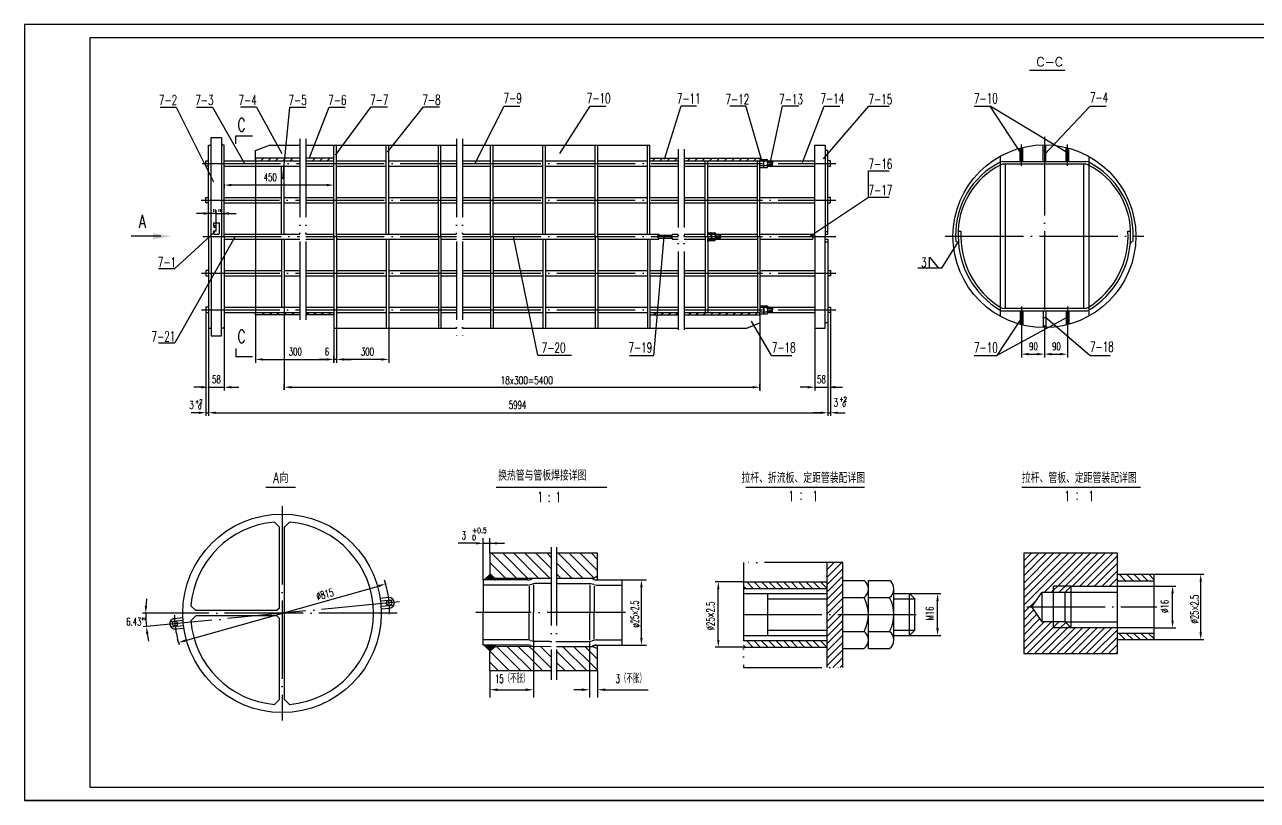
# Model space of a CAD drawing. Extents: x -187 to 2440, y 126 to 1474.
# Drawn here: x 662.4 to 1134.3, y 1168.3 to 1465.3 of the extents above; entities that cross this region are included whole.
import ezdxf
from ezdxf.enums import TextEntityAlignment as Align

# ---------------------------------------------------------------- set-up
doc = ezdxf.new("R2010")
doc.units = 0
doc.header["$MEASUREMENT"] = 0
doc.linetypes.add('DASHDOT-M', pattern=[36, 30, -3, 0, -3])
doc.linetypes.add('DIVIDE-M', pattern=[39, 30, -3, 0, -3, 0, -3])
doc.layers.get('0').update_dxf_attribs({"linetype": 'CONTINUOUS'})
for name, color, linetype in [('CDR_DWG1', 4, 'CONTINUOUS'), ('CDR_DWG2', 2, 'CONTINUOUS'), ('CDR_DWG3', 1, 'DASHDOT-M'), ('CDR_DWG4', 3, 'DIVIDE-M')]:
    doc.layers.add(name, color=color, linetype=linetype)
doc.styles.add('HZ', font='ROMANS', dxfattribs={"width": 0.7, "bigfont": 'HZ'})

msp = doc.modelspace()

# ---------------------------------------------------------------- linework, layer by layer
for p, q in [((1503.4, 1465.28), (662.4, 1465.28)), ((662.4, 1465.28), (662.4, 1168.28)), ((714.22, 1433.69), (720.34, 1433.69)), ((720.34, 1433.69), (734.63, 1405.14)), ((728.16, 1433.69), (734.28, 1433.69)), ((734.28, 1433.69), (746.6, 1412.13)), ((751.19, 1433.69), (745.08, 1433.69)), ((751.19, 1433.69), (760.88, 1415.89)), ((761.23, 1406.21), (763.85, 1433.69)), ((763.85, 1433.69), (769.98, 1433.69)), ((771.33, 1414.06), (779.03, 1433.69)), ((779.03, 1433.69), (785.15, 1433.69)), ((781.34, 1415.28), (795.07, 1433.76)), ((795.07, 1433.76), (801.24, 1433.76)), ((801.28, 1416.43), (815.04, 1433.76)), ((815.04, 1433.76), (821.22, 1433.76)), ((834.81, 1412.19), (846, 1434.1)), ((846, 1434.1), (851.97, 1434.1)), ((867.29, 1415.91), (878.91, 1434.1)), ((878.91, 1434.1), (884.88, 1434.1)), ((907.32, 1413.75), (913.66, 1434.21)), ((913.66, 1434.21), (919.59, 1434.21)), ((932.32, 1434.23), (938.44, 1434.23)), ((944.46, 1413.61), (938.44, 1434.23)), ((947.8, 1412.16), (952.57, 1434.23)), ((952.57, 1434.23), (958.71, 1434.23)), ((960.18, 1412.54), (968.51, 1434.05)), ((985.39, 1434.03), (968.09, 1413.87)), ((968.48, 1434.05), (974.48, 1434.05)), ((985.39, 1434.03), (993.34, 1434.03)), ((1025.9, 1434.03), (1032, 1434.03)), ((1044.1, 1415.52), (1032, 1434.03)), ((1061.63, 1416.17), (1032, 1434.03)), ((1052.78, 1415.52), (1070.29, 1434.03)), ((1070.29, 1434.03), (1076.39, 1434.03)), ((752.8, 1413.12), (753.8, 1414.12)), ((755.63, 1413.12), (756.63, 1414.12)), ((758.46, 1413.12), (759.46, 1414.12)), ((761.29, 1413.12), (762.29, 1414.12)), ((764.12, 1413.12), (765.12, 1414.12)), ((772.6, 1413.12), (773.6, 1414.12)), ((775.43, 1413.12), (776.43, 1414.12)), ((778.26, 1413.12), (779.26, 1414.12)), ((902.71, 1413.12), (903.71, 1414.12)), ((905.54, 1413.12), (906.54, 1414.12)), ((908.37, 1413.12), (909.37, 1414.12)), ((911.2, 1413.12), (912.2, 1414.12)), ((916.14, 1413.12), (917.14, 1414.12)), ((918.97, 1413.12), (919.97, 1414.12)), ((921.8, 1413.12), (922.8, 1414.12)), ((924.62, 1413.12), (925.62, 1414.12)), ((927.45, 1413.12), (928.45, 1414.12)), ((930.28, 1413.12), (931.28, 1414.12)), ((933.11, 1413.12), (934.11, 1414.12)), ((935.94, 1413.12), (936.94, 1414.12)), ((938.77, 1413.12), (939.77, 1414.12)), ((941.59, 1413.12), (942.59, 1414.12)), ((985.43, 1409.27), (993.34, 1409.27)), ((985.43, 1399.22), (985.43, 1409.27)), ((738.77, 1404.38), (738.77, 1402.6)), ((777.97, 1403.85), (741.57, 1403.85)), ((962.83, 1384.16), (985.43, 1399.22)), ((985.43, 1399.22), (993.38, 1399.22)), ((735.77, 1392.98), (728.17, 1392.98)), ((732.97, 1392.98), (730.17, 1392.98)), ((735.77, 1388.28), (735.77, 1394.23)), ((735.77, 1392.98), (743.37, 1392.98)), ((737.77, 1393.31), (737.77, 1391.73)), ((738.57, 1392.98), (741.37, 1392.98)), ((719.88, 1371.89), (735.15, 1385.89)), ((743.04, 1384.12), (719.88, 1343.44)), ((858.9, 1338.74), (849.52, 1384.21)), ((903.28, 1338.6), (907.17, 1384.21)), ((905.24, 1385.12), (904.56, 1384.12)), ((904.56, 1384.12), (905.14, 1383.12)), ((910.45, 1385.12), (909.77, 1384.12)), ((909.77, 1384.12), (910.35, 1383.12)), ((1019.5, 1381.86), (1013.32, 1371.98)), ((1008.74, 1371.98), (1008.74, 1376.19)), ((1008.74, 1376.19), (1012.25, 1371.98)), ((713.63, 1371.89), (719.88, 1371.89)), ((1013.32, 1371.98), (1004.31, 1371.98)), ((731.77, 1355.12), (731.77, 1315.44)), ((753.2, 1354.12), (754.2, 1355.12)), ((756.03, 1354.12), (757.03, 1355.12)), ((758.86, 1354.12), (759.86, 1355.12)), ((761.69, 1354.12), (762.69, 1355.12)), ((761.77, 1357.12), (761.77, 1325.47)), ((764.51, 1354.12), (765.51, 1355.12)), ((770.17, 1354.12), (771.17, 1355.12)), ((773, 1354.12), (774, 1355.12)), ((775.83, 1354.12), (776.83, 1355.12)), ((778.66, 1354.12), (779.66, 1355.12)), ((903.11, 1354.12), (904.11, 1355.12)), ((905.94, 1354.12), (906.94, 1355.12)), ((908.76, 1354.12), (909.76, 1355.12)), ((911.59, 1354.12), (912.59, 1355.12)), ((916.54, 1354.12), (917.54, 1355.12)), ((919.36, 1354.12), (920.36, 1355.12)), ((922.19, 1354.12), (923.19, 1355.12)), ((925.02, 1354.12), (926.02, 1355.12)), ((927.85, 1354.12), (928.85, 1355.12)), ((930.68, 1354.12), (931.68, 1355.12)), ((933.51, 1354.12), (934.51, 1355.12)), ((936.33, 1354.12), (937.33, 1355.12)), ((939.16, 1354.12), (940.16, 1355.12)), ((941.99, 1354.12), (942.99, 1355.12)), ((970.88, 1357.12), (970.88, 1315.44)), ((750.77, 1354.12), (750.77, 1335.85)), ((948.3, 1338.6), (940.6, 1351.72)), ((943.88, 1351.06), (943.88, 1325.05)), ((969.88, 1351.12), (969.88, 1315.44)), ((1061.61, 1353.25), (1034.58, 1338.6)), ((1043.87, 1352.76), (1034.58, 1338.6)), ((1053.07, 1353.42), (1070.29, 1338.6)), ((732.77, 1349.12), (732.77, 1315.44)), ((738.77, 1349.12), (738.77, 1325.21)), ((780.77, 1349.12), (780.77, 1335.85)), ((781.77, 1349.12), (781.77, 1335.85)), ((801.77, 1349.12), (801.77, 1335.85)), ((964.88, 1349.12), (964.88, 1325.21)), ((1043.97, 1349.18), (1043.97, 1337.87)), ((1052.77, 1346.27), (1052.77, 1337.87)), ((1061.56, 1349.18), (1061.56, 1337.87)), ((713.63, 1343.44), (719.88, 1343.44)), ((753.57, 1337.1), (777.97, 1337.1)), ((777.97, 1337.1), (775.17, 1337.1)), ((780.77, 1335.85), (780.77, 1338.35)), ((781.77, 1337.1), (780.77, 1337.1)), ((781.77, 1337.1), (780.77, 1337.1)), ((798.97, 1337.1), (784.57, 1337.1)), ((784.57, 1337.1), (787.37, 1337.1)), ((858.9, 1338.74), (871.74, 1338.74)), ((893.96, 1338.6), (903.28, 1338.6)), ((948.3, 1338.6), (956.13, 1338.6)), ((969.88, 1337.84), (969.88, 1325.21)), ((1025.9, 1338.6), (1034.58, 1338.6)), ((1046.77, 1339.12), (1049.97, 1339.12)), ((1055.57, 1339.12), (1058.76, 1339.12)), ((1070.29, 1338.6), (1077.94, 1338.6)), ((729.97, 1326.46), (727.17, 1326.46)), ((732.77, 1329.02), (732.77, 1325.21)), ((732.77, 1326.46), (738.77, 1326.46)), ((741.57, 1326.46), (744.37, 1326.46)), ((761.77, 1325.47), (761.77, 1327.71)), ((764.57, 1326.46), (941.08, 1326.46)), ((943.88, 1325.47), (943.88, 1327.71)), ((962.08, 1326.46), (959.28, 1326.46)), ((964.88, 1326.46), (969.88, 1326.46)), ((972.68, 1326.46), (975.48, 1326.46)), ((728.97, 1316.69), (726.17, 1316.69)), ((731.77, 1316.69), (732.77, 1316.69)), ((735.57, 1316.69), (967.08, 1316.69)), ((735.57, 1316.69), (738.37, 1316.69)), ((967.08, 1316.69), (964.28, 1316.69)), ((969.88, 1316.69), (970.88, 1316.69)), ((969.88, 1316.69), (970.88, 1316.69)), ((973.68, 1316.69), (976.48, 1316.69)), ((835.17, 1266.7), (828.33, 1266.7)), ((837.97, 1252.69), (837.97, 1268.7)), ((837.97, 1266.7), (846.07, 1266.7)), ((840.47, 1262.88), (840.47, 1268.7)), ((840.67, 1262.88), (840.47, 1262.68)), ((850.8, 1253.26), (841.17, 1262.88)), ((855.04, 1253.26), (845.42, 1262.88)), ((859.28, 1253.26), (849.66, 1262.88)), ((863.52, 1253.26), (853.9, 1262.88)), ((863.99, 1257.03), (858.14, 1262.88)), ((863.99, 1261.28), (862.39, 1262.88)), ((876.25, 1253.26), (866.63, 1262.88)), ((880.38, 1253.37), (870.87, 1262.88)), ((881.73, 1256.26), (875.11, 1262.88)), ((881.73, 1260.5), (879.36, 1262.88)), ((1044.86, 1257.13), (1050.61, 1262.88)), ((1044.86, 1259.96), (1047.79, 1262.88)), ((1044.86, 1242.99), (1064.76, 1262.88)), ((1044.86, 1245.82), (1061.93, 1262.88)), ((1044.86, 1248.64), (1059.1, 1262.88)), ((1044.86, 1254.3), (1053.44, 1262.88)), ((1044.86, 1251.47), (1056.27, 1262.88)), ((1052.74, 1248.04), (1067.58, 1262.88)), ((1057.86, 1250.32), (1070.41, 1262.88)), ((1060.69, 1250.32), (1073.24, 1262.88)), ((1063.51, 1250.32), (1076.07, 1262.88)), ((1066.34, 1250.32), (1078.9, 1262.88)), ((1069.17, 1250.32), (1080.73, 1261.88)), ((846.55, 1253.26), (840.47, 1259.34)), ((872.01, 1253.26), (865.99, 1259.28)), ((969.62, 1256.62), (972.33, 1259.33)), ((969.62, 1253.79), (975.16, 1259.33)), ((969.62, 1250.96), (975.62, 1256.96)), ((1072, 1250.32), (1080.73, 1259.05)), ((1074.83, 1250.32), (1080.73, 1256.22)), ((800.57, 1251.11), (800.23, 1252.32)), ((838.27, 1252.69), (840.48, 1254.8)), ((838.36, 1252.69), (838.32, 1252.73)), ((838.78, 1252.69), (838.53, 1252.94)), ((838.62, 1252.69), (840.62, 1254.69)), ((839.21, 1252.69), (838.75, 1253.15)), ((839.63, 1252.69), (838.97, 1253.35)), ((839.04, 1252.69), (840.86, 1254.51)), ((840.06, 1252.69), (839.18, 1253.56)), ((840.48, 1252.69), (839.4, 1253.77)), ((839.47, 1252.69), (841.1, 1254.32)), ((840.9, 1252.69), (839.62, 1253.98)), ((841.33, 1252.69), (839.83, 1254.18)), ((839.89, 1252.69), (841.34, 1254.14)), ((841.75, 1252.69), (840.05, 1254.39)), ((842.18, 1252.69), (840.27, 1254.6)), ((840.32, 1252.69), (841.58, 1253.95)), ((841.73, 1253.84), (840.47, 1255.1)), ((840.48, 1254.8), (842.48, 1253.25)), ((842.47, 1252.82), (840.5, 1254.79)), ((840.74, 1252.69), (841.82, 1253.77)), ((841.17, 1252.69), (842.06, 1253.58)), ((841.59, 1252.69), (842.3, 1253.4)), ((842.01, 1252.69), (842.47, 1253.14)), ((842.47, 1253.25), (842.39, 1253.33)), ((842.44, 1252.69), (842.47, 1252.72)), ((842.47, 1253.26), (842.47, 1252.69)), ((863.61, 1251.26), (863.99, 1251.26)), ((867.77, 1253.26), (865.99, 1255.03)), ((890.94, 1252.69), (900.5, 1252.69)), ((937.62, 1251.93), (926.68, 1251.93)), ((941.31, 1249.43), (938.81, 1251.93)), ((944.14, 1249.43), (941.64, 1251.93)), ((946.97, 1249.43), (944.47, 1251.93)), ((949.8, 1249.43), (947.3, 1251.93)), ((952.62, 1249.43), (950.12, 1251.93)), ((955.45, 1249.43), (952.95, 1251.93)), ((958.28, 1249.43), (955.78, 1251.93)), ((961.11, 1249.43), (958.61, 1251.93)), ((963.94, 1249.43), (961.44, 1251.93)), ((966.77, 1249.43), (964.27, 1251.93)), ((969.59, 1249.43), (967.09, 1251.93)), ((969.62, 1248.14), (975.62, 1254.14)), ((969.62, 1245.31), (975.62, 1251.31)), ((1077.66, 1250.32), (1080.73, 1253.39)), ((1080.48, 1250.32), (1080.73, 1250.56)), ((1081.04, 1252.32), (1080.73, 1252.64)), ((1083.87, 1252.32), (1081.37, 1254.82)), ((1086.7, 1252.32), (1084.2, 1254.82)), ((1089.53, 1252.32), (1087.03, 1254.82)), ((1092.35, 1252.32), (1089.85, 1254.82)), ((1094.82, 1252.69), (1092.68, 1254.82)), ((1094.82, 1229.82), (1094.82, 1254.82)), ((1094.82, 1254.82), (1113.85, 1254.82)), ((1112.6, 1232.62), (1112.6, 1252.02)), ((723.97, 1229.47), (797.87, 1250.35)), ((898.5, 1230.49), (898.5, 1249.89)), ((927.93, 1229.73), (927.93, 1249.13)), ((938.48, 1249.43), (937.62, 1250.3)), ((969.62, 1242.48), (975.62, 1248.48)), ((1001.12, 1247.43), (1013.11, 1247.43)), ((1055.57, 1248.04), (1056.26, 1248.73)), ((1056.26, 1248.73), (1057.86, 1250.32)), ((1058.4, 1248.04), (1060.69, 1250.32)), ((1094.82, 1250.32), (1103.08, 1250.32)), ((1101.83, 1237.12), (1101.83, 1247.52)), ((969.62, 1239.65), (975.62, 1245.65)), ((972.23, 1239.43), (975.62, 1242.82)), ((1011.86, 1234.23), (1011.86, 1244.63)), ((1044.86, 1240.16), (1050.06, 1245.35)), ((1044.86, 1237.33), (1048.74, 1241.2)), ((719.92, 1239.91), (707.5, 1239.91)), ((969.62, 1236.82), (972.23, 1239.43)), ((969.62, 1233.99), (975.06, 1239.43)), ((969.62, 1231.17), (975.62, 1237.17)), ((975.06, 1239.43), (975.62, 1239.99)), ((1044.86, 1234.5), (1049.89, 1239.53)), ((1044.86, 1231.67), (1051.05, 1237.86)), ((1044.86, 1228.84), (1052.63, 1236.61)), ((1044.86, 1226.02), (1055.46, 1236.61)), ((1056.26, 1234.58), (1058.28, 1236.61)), ((1058.83, 1234.32), (1060.92, 1236.42)), ((716.94, 1235.59), (707.76, 1234.69)), ((969.62, 1228.34), (975.62, 1234.34)), ((1046.15, 1224.48), (1056.26, 1234.58)), ((1048.98, 1224.48), (1058.83, 1234.32)), ((1051.81, 1224.48), (1061.66, 1234.32)), ((1054.64, 1224.48), (1064.48, 1234.32)), ((1057.47, 1224.48), (1067.31, 1234.32)), ((1060.3, 1224.48), (1070.14, 1234.32)), ((1061.66, 1234.32), (1062.33, 1235)), ((1063.13, 1224.48), (1072.97, 1234.32)), ((1065.95, 1224.48), (1075.8, 1234.32)), ((1068.78, 1224.48), (1078.63, 1234.32)), ((1071.61, 1224.48), (1080.73, 1233.59)), ((1083.74, 1229.82), (1081.24, 1232.32)), ((1086.57, 1229.82), (1084.07, 1232.32)), ((1089.4, 1229.82), (1086.9, 1232.32)), ((1092.23, 1229.82), (1089.73, 1232.32)), ((1094.82, 1230.06), (1092.55, 1232.32)), ((1094.82, 1234.32), (1103.08, 1234.32)), ((721.27, 1228.7), (720.93, 1229.91)), ((838.27, 1227.69), (840.48, 1225.58)), ((838.36, 1227.69), (838.32, 1227.65)), ((838.78, 1227.69), (838.53, 1227.44)), ((838.62, 1227.69), (840.63, 1225.69)), ((839.21, 1227.69), (838.75, 1227.23)), ((839.63, 1227.69), (838.97, 1227.03)), ((839.04, 1227.69), (840.86, 1225.87)), ((840.06, 1227.69), (839.18, 1226.82)), ((840.48, 1227.69), (839.4, 1226.61)), ((839.47, 1227.69), (841.1, 1226.06)), ((840.9, 1227.69), (839.62, 1226.41)), ((841.33, 1227.69), (839.84, 1226.2)), ((839.89, 1227.69), (841.34, 1226.24)), ((841.75, 1227.69), (840.05, 1225.99)), ((842.18, 1227.69), (840.27, 1225.78)), ((840.32, 1227.69), (841.58, 1226.43)), ((840.48, 1225.58), (842.48, 1227.13)), ((842.47, 1227.56), (840.5, 1225.59)), ((840.74, 1227.69), (841.82, 1226.61)), ((841.17, 1227.69), (842.06, 1226.8)), ((841.59, 1227.69), (842.3, 1226.98)), ((842.01, 1227.69), (842.47, 1227.24)), ((842.47, 1227.14), (842.39, 1227.06)), ((842.44, 1227.69), (842.47, 1227.66)), ((842.47, 1227.13), (842.47, 1227.69)), ((852.3, 1217.81), (842.99, 1227.13)), ((856.54, 1217.81), (847.23, 1227.12)), ((857.19, 1221.4), (851.47, 1227.12)), ((857.19, 1229.59), (857.19, 1207.63)), ((863.99, 1223.09), (859.96, 1227.12)), ((863.61, 1229.12), (863.99, 1229.12)), ((863.99, 1227.12), (863.95, 1227.12)), ((877.76, 1217.81), (868.45, 1227.12)), ((878.67, 1221.14), (872.69, 1227.12)), ((878.67, 1225.39), (876.93, 1227.12)), ((878.67, 1229.12), (878.67, 1207.63)), ((890.94, 1227.69), (900.5, 1227.69)), ((937.62, 1226.93), (926.68, 1226.93)), ((938.35, 1226.93), (937.62, 1227.67)), ((941.18, 1226.93), (938.68, 1229.43)), ((944.01, 1226.93), (941.51, 1229.43)), ((946.84, 1226.93), (944.34, 1229.43)), ((949.67, 1226.93), (947.17, 1229.43)), ((952.5, 1226.93), (950, 1229.43)), ((955.32, 1226.93), (952.83, 1229.43)), ((958.15, 1226.93), (955.65, 1229.43)), ((960.98, 1226.93), (958.48, 1229.43)), ((963.81, 1226.93), (961.31, 1229.43)), ((966.64, 1226.93), (964.14, 1229.43)), ((969.47, 1226.93), (966.97, 1229.43)), ((969.62, 1225.51), (975.62, 1231.51)), ((969.62, 1222.68), (975.62, 1228.68)), ((1001.12, 1231.43), (1013.11, 1231.43)), ((1074.44, 1224.48), (1080.73, 1230.77)), ((1077.27, 1224.48), (1080.73, 1227.94)), ((1080.91, 1229.82), (1080.73, 1230.01)), ((1094.82, 1229.82), (1113.85, 1229.82)), ((848.06, 1217.81), (840.47, 1225.4)), ((863.99, 1218.85), (857.19, 1225.65)), ((873.51, 1217.81), (865.99, 1225.34)), ((881.73, 1222.32), (878.67, 1225.39)), ((969.62, 1219.85), (975.62, 1225.85)), ((971.74, 1219.15), (975.62, 1223.02)), ((1080.1, 1224.48), (1080.73, 1225.11)), ((843.82, 1217.81), (840.47, 1221.16)), ((840.47, 1217.81), (840.47, 1207.63)), ((860.79, 1217.81), (857.19, 1221.4)), ((869.27, 1217.81), (865.99, 1221.09)), ((881.73, 1218.08), (878.67, 1221.14)), ((881.73, 1217.87), (881.67, 1217.81)), ((881.67, 1217.81), (881.67, 1207.63)), ((974.57, 1219.15), (975.62, 1220.19)), ((843.47, 1210.63), (854.19, 1210.63)), ((875.67, 1210.63), (872.67, 1210.63)), ((884.67, 1210.63), (901.05, 1210.63)), ((1503.4, 1168.28), (662.4, 1168.28)), ((662.4, 1168.28), (1503.4, 1168.28)), ((662.4, 1168.28), (1503.4, 1168.28))]:
    msp.add_line(p, q)
for centre, radius, start, end in [((735.77, 1392.98), 0.175, 0, 180), ((735.77, 1392.98), 0.175, 180, 0), ((760.88, 1239.91), 52.13, 173.8442, 176.9221), ((760.88, 1239.91), 52.13, 180, 185.6057), ((760.88, 1239.91), 52.13, 188.6836, 191.7615)]:
    msp.add_arc(centre, radius, start, end)
for points in [[(741.57, 1404.31), (741.57, 1403.38), (738.77, 1403.85)], [(777.97, 1404.31), (777.97, 1403.38), (780.77, 1403.85)], [(730.97, 1393.45), (730.97, 1392.51), (733.77, 1392.98)], [(740.57, 1393.45), (740.57, 1392.51), (737.77, 1392.98)], [(1019.79, 1382.27), (1019.86, 1381.27), (1018.78, 1382.27)], [(1085.75, 1382.27), (1085.67, 1381.27), (1086.75, 1382.27)], [(753.57, 1337.57), (753.57, 1336.63), (750.77, 1337.1)], [(777.97, 1337.57), (777.97, 1336.63), (780.77, 1337.1)], [(777.97, 1337.57), (777.97, 1336.63), (780.77, 1337.1)], [(784.57, 1337.57), (784.57, 1336.63), (781.77, 1337.1)], [(784.57, 1337.57), (784.57, 1336.63), (781.77, 1337.1)], [(798.97, 1337.57), (798.97, 1336.63), (801.77, 1337.1)], [(1046.77, 1339.59), (1046.77, 1338.65), (1043.97, 1339.12)], [(1049.97, 1339.59), (1049.97, 1338.65), (1052.77, 1339.12)], [(1055.57, 1339.59), (1055.57, 1338.65), (1052.77, 1339.12)], [(1058.76, 1339.59), (1058.76, 1338.65), (1061.56, 1339.12)], [(729.97, 1326.93), (729.97, 1325.99), (732.77, 1326.46)], [(741.57, 1326.93), (741.57, 1325.99), (738.77, 1326.46)], [(764.57, 1326.93), (764.57, 1325.99), (761.77, 1326.46)], [(941.08, 1326.93), (941.08, 1325.99), (943.88, 1326.46)], [(962.08, 1326.93), (962.08, 1325.99), (964.88, 1326.46)], [(972.68, 1326.93), (972.68, 1325.99), (969.88, 1326.46)], [(728.97, 1317.16), (728.97, 1316.22), (731.77, 1316.69)], [(735.57, 1317.16), (735.57, 1316.22), (732.77, 1316.69)], [(735.57, 1317.16), (735.57, 1316.22), (732.77, 1316.69)], [(967.08, 1317.16), (967.08, 1316.22), (969.88, 1316.69)], [(967.08, 1317.16), (967.08, 1316.22), (969.88, 1316.69)], [(973.68, 1317.16), (973.68, 1316.22), (970.88, 1316.69)], [(835.17, 1267.16), (835.17, 1266.23), (837.97, 1266.7)], [(843.27, 1267.16), (843.27, 1266.23), (840.47, 1266.7)], [(797.74, 1250.8), (798, 1249.9), (800.57, 1251.11)], [(898.03, 1249.89), (898.97, 1249.89), (898.5, 1252.69)], [(927.46, 1249.13), (928.39, 1249.13), (927.93, 1251.93)], [(1112.13, 1252.02), (1113.07, 1252.02), (1112.6, 1254.82)], [(1011.39, 1244.63), (1012.33, 1244.63), (1011.86, 1247.43)], [(1101.36, 1247.52), (1102.3, 1247.52), (1101.83, 1250.32)], [(709.3, 1242.69), (708.36, 1242.72), (708.75, 1239.91)], [(1101.36, 1237.12), (1102.3, 1237.12), (1101.83, 1234.32)], [(708.89, 1231.98), (709.82, 1232.1), (709, 1234.82)], [(1011.39, 1234.23), (1012.33, 1234.23), (1011.86, 1231.43)], [(1112.13, 1232.62), (1113.07, 1232.62), (1112.6, 1229.82)], [(723.84, 1229.91), (724.09, 1229.02), (721.27, 1228.7)], [(898.03, 1230.49), (898.97, 1230.49), (898.5, 1227.69)], [(927.46, 1229.73), (928.39, 1229.73), (927.93, 1226.93)], [(843.47, 1211.13), (843.47, 1210.13), (840.47, 1210.63)], [(854.19, 1211.13), (854.19, 1210.13), (857.19, 1210.63)], [(875.67, 1211.13), (875.67, 1210.13), (878.67, 1210.63)], [(884.67, 1211.13), (884.67, 1210.13), (881.67, 1210.63)]]:
    msp.add_solid(points)
at = {"layer": 'CDR_DWG1'}
for p, q in [((1498.4, 1460.28), (687.4, 1460.28)), ((687.4, 1460.28), (687.4, 1173.28)), ((733.77, 1384.12), (733.77, 1422.12)), ((733.77, 1422.12), (737.77, 1422.12)), ((737.77, 1422.12), (737.77, 1384.12)), ((732.77, 1384.12), (732.77, 1419.12)), ((732.77, 1419.12), (733.77, 1419.12)), ((738.77, 1419.12), (737.77, 1419.12)), ((738.77, 1384.12), (738.77, 1419.12)), ((750.77, 1417.06), (755.77, 1419.06)), ((750.77, 1413.12), (750.77, 1417.06)), ((755.87, 1419.12), (767.79, 1419.12)), ((770.06, 1419.12), (827.77, 1419.12)), ((780.77, 1384.12), (780.77, 1419.12)), ((781.77, 1384.12), (781.77, 1419.12)), ((800.77, 1385.12), (800.77, 1419.12)), ((801.77, 1385.12), (801.77, 1419.12)), ((820.77, 1384.12), (820.77, 1419.12)), ((821.77, 1384.12), (821.77, 1419.12)), ((830.04, 1419.12), (901.77, 1419.12)), ((840.77, 1384.12), (840.77, 1419.12)), ((841.77, 1384.12), (841.77, 1419.12)), ((860.77, 1385.12), (860.77, 1419.12)), ((861.77, 1385.12), (861.77, 1419.12)), ((880.77, 1384.12), (880.77, 1419.12)), ((881.77, 1384.12), (881.77, 1419.12)), ((900.77, 1385.12), (900.77, 1419.12)), ((901.77, 1385.12), (901.77, 1419.12)), ((964.88, 1384.12), (964.88, 1419.12)), ((964.88, 1419.12), (968.88, 1419.12)), ((968.88, 1419.12), (968.88, 1384.12)), ((969.88, 1417.12), (968.88, 1417.12)), ((969.88, 1385.12), (969.88, 1417.12)), ((1043.47, 1412.89), (1043.47, 1418.01)), ((1044.47, 1412.89), (1044.47, 1418.27)), ((1052.27, 1412.89), (1052.27, 1419.27)), ((1052.27, 1417.06), (1053.27, 1417.06)), ((1053.27, 1412.89), (1053.27, 1419.27)), ((1061.06, 1412.89), (1061.06, 1418.27)), ((1062.06, 1412.89), (1062.06, 1418.01)), ((731.77, 1413.12), (732.77, 1413.12)), ((731.77, 1411.12), (731.77, 1413.12)), ((732.77, 1411.12), (731.77, 1411.12)), ((738.77, 1413.12), (750.77, 1413.12)), ((738.77, 1411.12), (761.77, 1411.12)), ((767.79, 1414.12), (750.77, 1414.12)), ((750.77, 1414.12), (750.77, 1413.12)), ((750.77, 1413.12), (750.77, 1355.12)), ((750.77, 1413.12), (767.79, 1413.12)), ((760.77, 1385.12), (760.77, 1411.12)), ((761.77, 1411.12), (767.79, 1411.12)), ((761.77, 1385.12), (761.77, 1411.12)), ((780.77, 1414.12), (770.06, 1414.12)), ((770.06, 1413.12), (780.77, 1413.12)), ((770.12, 1411.12), (780.77, 1411.12)), ((781.77, 1413.12), (800.77, 1413.12)), ((781.77, 1411.12), (800.77, 1411.12)), ((801.77, 1413.12), (820.77, 1413.12)), ((801.77, 1411.12), (820.77, 1411.12)), ((821.77, 1413.12), (827.77, 1413.12)), ((821.77, 1411.12), (827.77, 1411.12)), ((830.04, 1413.12), (840.77, 1413.12)), ((830.04, 1411.12), (840.77, 1411.12)), ((841.77, 1413.12), (860.77, 1413.12)), ((841.77, 1411.12), (860.77, 1411.12)), ((861.77, 1413.12), (880.77, 1413.12)), ((861.77, 1411.12), (880.77, 1411.12)), ((881.77, 1413.12), (900.77, 1413.12)), ((881.77, 1411.12), (900.77, 1411.12)), ((901.77, 1414.12), (912.54, 1414.12)), ((901.77, 1413.12), (912.54, 1413.12)), ((901.77, 1411.12), (912.54, 1411.12)), ((914.81, 1414.12), (943.88, 1414.12)), ((914.81, 1413.12), (943.88, 1413.12)), ((914.81, 1411.12), (922.88, 1411.12)), ((922.88, 1384.12), (922.88, 1413.12)), ((923.88, 1384.12), (923.88, 1413.12)), ((923.88, 1411.12), (942.88, 1411.12)), ((942.88, 1384.12), (942.88, 1413.12)), ((943.88, 1414.12), (943.88, 1413.12)), ((943.88, 1413.62), (945.07, 1413.62)), ((943.88, 1384.12), (943.88, 1413.12)), ((946.88, 1413), (943.88, 1413)), ((946.88, 1411.24), (943.88, 1411.24)), ((945.38, 1413.62), (946.62, 1413.62)), ((945.38, 1413), (945.38, 1413.62)), ((945.38, 1412.12), (945.38, 1413)), ((945.38, 1410.62), (945.38, 1412.12)), ((946.82, 1413.12), (964.88, 1413.12)), ((946.88, 1413.31), (946.88, 1412.12)), ((946.88, 1413), (948.38, 1413)), ((948.73, 1412.64), (946.88, 1412.64)), ((946.88, 1410.91), (946.88, 1412.12)), ((948.73, 1411.6), (946.88, 1411.6)), ((946.88, 1411.24), (948.38, 1411.24)), ((946.88, 1411.12), (964.88, 1411.12)), ((948.38, 1413), (948.38, 1412.12)), ((948.38, 1413), (948.73, 1412.64)), ((948.38, 1411.24), (948.38, 1412.12)), ((948.38, 1411.24), (948.73, 1411.6)), ((948.73, 1412.64), (948.73, 1412.12)), ((948.73, 1411.6), (948.73, 1412.12)), ((970.88, 1413.12), (969.88, 1413.12)), ((969.88, 1411.12), (970.88, 1411.12)), ((970.88, 1411.12), (970.88, 1413.12)), ((1035.77, 1414.86), (1035.77, 1353.67)), ((1036.88, 1412.89), (1068.65, 1412.89)), ((1068.37, 1411.89), (1037.17, 1411.89)), ((1037.77, 1411.89), (1037.77, 1356.64)), ((1067.77, 1411.89), (1067.77, 1356.64)), ((1069.77, 1414.86), (1069.77, 1353.67)), ((943.88, 1410.62), (945.07, 1410.62)), ((945.38, 1410.62), (946.62, 1410.62)), ((731.77, 1399.12), (732.77, 1399.12)), ((731.77, 1397.12), (731.77, 1399.12)), ((732.77, 1397.12), (731.77, 1397.12)), ((738.77, 1399.12), (760.77, 1399.12)), ((738.77, 1397.12), (760.77, 1397.12)), ((761.77, 1399.12), (767.79, 1399.12)), ((761.77, 1397.12), (767.79, 1397.12)), ((770.06, 1399.12), (780.77, 1399.12)), ((770.06, 1397.12), (780.77, 1397.12)), ((781.77, 1399.12), (800.77, 1399.12)), ((781.77, 1397.12), (800.77, 1397.12)), ((801.77, 1399.12), (820.77, 1399.12)), ((801.77, 1399.12), (801.85, 1399.12)), ((801.77, 1397.12), (820.77, 1397.12)), ((801.77, 1397.12), (801.85, 1397.12)), ((821.77, 1399.12), (827.77, 1399.12)), ((821.77, 1397.12), (827.77, 1397.12)), ((830.04, 1399.12), (840.77, 1399.12)), ((830.04, 1397.12), (840.77, 1397.12)), ((841.77, 1399.12), (860.77, 1399.12)), ((841.77, 1397.12), (860.77, 1397.12)), ((861.77, 1399.12), (880.77, 1399.12)), ((861.77, 1399.12), (861.8, 1399.12)), ((861.77, 1397.12), (880.77, 1397.12)), ((881.77, 1399.12), (900.77, 1399.12)), ((881.77, 1397.12), (900.77, 1397.12)), ((901.77, 1399.12), (912.54, 1399.12)), ((901.77, 1399.12), (901.78, 1399.12)), ((901.77, 1397.12), (912.54, 1397.12)), ((901.77, 1397.12), (901.78, 1397.12)), ((914.81, 1399.12), (922.88, 1399.12)), ((914.81, 1397.12), (922.88, 1397.12)), ((923.88, 1399.12), (942.88, 1399.12)), ((923.88, 1397.12), (942.88, 1397.12)), ((943.88, 1399.12), (964.88, 1399.12)), ((943.88, 1397.12), (964.88, 1397.12)), ((970.88, 1399.12), (969.88, 1399.12)), ((969.88, 1397.12), (970.88, 1397.12)), ((970.88, 1397.12), (970.88, 1399.12)), ((733.77, 1390.3), (733.77, 1394.23)), ((734.87, 1389.38), (736.87, 1389.38)), ((734.87, 1388.28), (734.87, 1389.38)), ((735.77, 1388.28), (734.87, 1388.28)), ((734.87, 1388.28), (734.87, 1387.75)), ((734.87, 1387.75), (735.77, 1387.75)), ((735.77, 1386.28), (735.77, 1388.28)), ((736.87, 1389.38), (736.87, 1385.21)), ((732.77, 1384.12), (732.77, 1349.12)), ((733.77, 1384.12), (733.77, 1346.12)), ((734.77, 1386.28), (735.77, 1386.28)), ((734.77, 1385.12), (734.77, 1386.28)), ((734.77, 1385.12), (736.89, 1385.12)), ((737.77, 1346.12), (737.77, 1384.12)), ((738.77, 1385.12), (767.79, 1385.12)), ((738.77, 1384.12), (738.77, 1349.12)), ((738.77, 1383.12), (767.79, 1383.12)), ((760.77, 1385.17), (760.77, 1385.12)), ((760.77, 1383.12), (760.77, 1357.12)), ((761.77, 1385.17), (761.77, 1385.12)), ((761.77, 1383.12), (761.77, 1357.12)), ((770.06, 1385.12), (780.77, 1385.12)), ((770.06, 1383.12), (780.77, 1383.12)), ((780.77, 1384.12), (780.77, 1349.12)), ((781.77, 1385.12), (820.77, 1385.12)), ((781.77, 1384.12), (781.77, 1349.12)), ((781.77, 1383.12), (820.77, 1383.12)), ((800.77, 1383.12), (800.77, 1349.12)), ((801.77, 1383.12), (801.77, 1349.12)), ((820.77, 1384.12), (820.77, 1349.12)), ((821.77, 1385.12), (827.77, 1385.12)), ((821.77, 1384.12), (821.77, 1349.12)), ((821.77, 1383.12), (827.77, 1383.12)), ((830.04, 1385.12), (840.77, 1385.12)), ((830.04, 1383.12), (840.77, 1383.12)), ((840.77, 1384.12), (840.77, 1349.12)), ((841.77, 1385.12), (880.77, 1385.12)), ((841.77, 1384.12), (841.77, 1349.12)), ((841.77, 1383.12), (880.77, 1383.12)), ((860.77, 1383.12), (860.77, 1349.12)), ((861.77, 1383.12), (861.77, 1349.12)), ((880.77, 1384.12), (880.77, 1349.12)), ((881.77, 1385.12), (905.24, 1385.12)), ((881.77, 1384.12), (881.77, 1349.12)), ((881.77, 1383.12), (905.14, 1383.12)), ((900.77, 1383.12), (900.77, 1349.12)), ((901.77, 1383.12), (901.77, 1349.12)), ((904.89, 1383.56), (910.1, 1383.56)), ((904.94, 1384.68), (910.15, 1384.68)), ((910.35, 1383.12), (912.54, 1383.12)), ((910.45, 1385.12), (912.54, 1385.12)), ((914.81, 1385.12), (922.88, 1385.12)), ((914.81, 1383.12), (922.88, 1383.12)), ((922.88, 1384.12), (922.88, 1355.12)), ((923.88, 1385.62), (925.07, 1385.62)), ((923.88, 1385.12), (942.88, 1385.12)), ((926.88, 1385), (923.88, 1385)), ((923.88, 1384.12), (923.88, 1355.12)), ((926.88, 1383.24), (923.88, 1383.24)), ((923.88, 1383.12), (942.88, 1383.12)), ((923.88, 1382.12), (923.88, 1383.12)), ((923.88, 1382.12), (923.88, 1383.12)), ((925.38, 1385.62), (925.38, 1384.12)), ((925.38, 1385.62), (926.62, 1385.62)), ((925.38, 1384.12), (925.38, 1383.24)), ((925.38, 1383.24), (925.38, 1382.62)), ((926.88, 1385.32), (926.88, 1384.12)), ((926.88, 1385), (928.38, 1385)), ((928.73, 1384.64), (926.88, 1384.64)), ((926.88, 1382.93), (926.88, 1384.12)), ((928.73, 1383.6), (926.88, 1383.6)), ((926.88, 1383.24), (928.38, 1383.24)), ((928.38, 1385), (928.38, 1384.12)), ((928.38, 1385), (928.73, 1384.64)), ((928.38, 1383.24), (928.38, 1384.12)), ((928.38, 1383.24), (928.73, 1383.6)), ((928.73, 1384.64), (928.73, 1384.12)), ((928.73, 1383.6), (928.73, 1384.12)), ((942.88, 1384.12), (942.88, 1355.12)), ((943.88, 1385.12), (964.11, 1385.12)), ((943.88, 1384.12), (943.88, 1355.12)), ((943.88, 1383.12), (964.11, 1383.12)), ((964.11, 1385.12), (964.11, 1383.12)), ((964.88, 1384.12), (964.88, 1349.12)), ((968.88, 1386.12), (969.88, 1386.12)), ((968.88, 1385.12), (969.88, 1385.12)), ((968.88, 1349.12), (968.88, 1384.12)), ((968.88, 1383.12), (969.88, 1383.12)), ((969.88, 1383.12), (969.88, 1351.12)), ((1019.83, 1386.27), (1020.83, 1386.27)), ((1084.7, 1386.27), (1085.71, 1386.27)), ((923.88, 1382.62), (925.07, 1382.62)), ((925.38, 1382.62), (926.62, 1382.62)), ((968.88, 1382.12), (969.88, 1382.12)), ((731.77, 1371.12), (731.77, 1369.12)), ((732.77, 1371.12), (731.77, 1371.12)), ((731.77, 1369.12), (732.77, 1369.12)), ((738.77, 1371.12), (760.77, 1371.12)), ((738.77, 1369.12), (760.77, 1369.12)), ((761.77, 1371.12), (767.79, 1371.12)), ((761.77, 1369.12), (767.79, 1369.12)), ((770.06, 1371.12), (780.77, 1371.12)), ((770.06, 1369.12), (780.77, 1369.12)), ((781.77, 1371.12), (800.77, 1371.12)), ((781.77, 1369.12), (800.77, 1369.12)), ((801.77, 1371.12), (820.77, 1371.12)), ((801.77, 1371.12), (801.85, 1371.12)), ((801.77, 1369.12), (820.77, 1369.12)), ((801.77, 1369.12), (801.85, 1369.12)), ((821.77, 1371.12), (827.77, 1371.12)), ((821.77, 1369.12), (827.77, 1369.12)), ((830.04, 1371.12), (840.77, 1371.12)), ((830.04, 1369.12), (840.77, 1369.12)), ((841.77, 1371.12), (860.77, 1371.12)), ((841.77, 1369.12), (860.77, 1369.12)), ((861.77, 1371.12), (880.77, 1371.12)), ((861.77, 1371.12), (861.8, 1371.12)), ((861.77, 1369.12), (880.77, 1369.12)), ((861.77, 1369.12), (861.8, 1369.12)), ((881.77, 1371.12), (900.77, 1371.12)), ((881.77, 1369.12), (900.77, 1369.12)), ((901.77, 1371.12), (912.54, 1371.12)), ((901.77, 1371.12), (901.78, 1371.12)), ((901.77, 1369.12), (912.54, 1369.12)), ((901.77, 1369.12), (901.78, 1369.12)), ((914.81, 1371.12), (922.88, 1371.12)), ((914.81, 1369.12), (922.88, 1369.12)), ((923.92, 1371.12), (942.88, 1371.12)), ((923.92, 1369.12), (942.88, 1369.12)), ((943.88, 1371.12), (964.88, 1371.12)), ((943.88, 1369.12), (964.88, 1369.12)), ((969.88, 1371.12), (970.88, 1371.12)), ((970.88, 1369.12), (969.88, 1369.12)), ((970.88, 1371.12), (970.88, 1369.12)), ((732.77, 1357.12), (731.77, 1357.12)), ((731.77, 1357.12), (731.77, 1355.12)), ((731.77, 1355.12), (732.77, 1355.12)), ((738.77, 1357.12), (761.76, 1357.12)), ((738.77, 1355.12), (767.79, 1355.12)), ((750.77, 1354.12), (750.77, 1355.12)), ((761.77, 1357.12), (767.79, 1357.12)), ((770.06, 1357.12), (780.77, 1357.12)), ((770.06, 1355.12), (780.77, 1355.12)), ((781.77, 1357.12), (800.77, 1357.12)), ((781.77, 1355.12), (800.77, 1355.12)), ((801.77, 1357.12), (820.77, 1357.12)), ((801.77, 1355.12), (820.77, 1355.12)), ((821.77, 1357.12), (827.77, 1357.12)), ((821.77, 1355.12), (827.77, 1355.12)), ((830.04, 1357.12), (840.77, 1357.12)), ((830.04, 1355.12), (840.77, 1355.12)), ((841.77, 1357.12), (860.77, 1357.12)), ((841.77, 1355.12), (860.77, 1355.12)), ((861.77, 1357.12), (880.77, 1357.12)), ((861.77, 1355.12), (880.77, 1355.12)), ((881.77, 1357.12), (900.77, 1357.12)), ((881.77, 1355.12), (900.77, 1355.12)), ((901.77, 1357.12), (912.62, 1357.12)), ((901.77, 1355.12), (912.59, 1355.12)), ((914.81, 1357.12), (922.88, 1357.12)), ((914.81, 1355.12), (943.88, 1355.12)), ((923.88, 1357.12), (942.88, 1357.12)), ((943.88, 1357.62), (945.07, 1357.62)), ((946.88, 1357), (943.88, 1357)), ((946.88, 1355.24), (943.88, 1355.24)), ((943.88, 1354.12), (943.88, 1355.12)), ((943.88, 1354.62), (945.07, 1354.62)), ((945.38, 1357.62), (946.62, 1357.62)), ((945.38, 1357.62), (945.38, 1356.12)), ((945.38, 1356.12), (945.38, 1355.24)), ((945.38, 1355.24), (945.38, 1354.62)), ((945.38, 1354.62), (946.62, 1354.62)), ((946.82, 1355.12), (964.88, 1355.12)), ((946.88, 1357.32), (946.88, 1356.12)), ((946.88, 1357.12), (964.88, 1357.12)), ((946.88, 1357), (948.38, 1357)), ((948.73, 1356.64), (946.88, 1356.64)), ((946.88, 1354.93), (946.88, 1356.12)), ((948.73, 1355.6), (946.88, 1355.6)), ((946.88, 1355.24), (948.38, 1355.24)), ((948.38, 1357), (948.73, 1356.64)), ((948.38, 1357), (948.38, 1356.12)), ((948.38, 1355.24), (948.38, 1356.12)), ((948.38, 1355.24), (948.73, 1355.6)), ((948.73, 1356.64), (948.73, 1356.12)), ((948.73, 1355.6), (948.73, 1356.12)), ((969.88, 1357.12), (970.88, 1357.12)), ((970.88, 1355.12), (969.88, 1355.12)), ((970.88, 1357.12), (970.88, 1355.12)), ((1036.88, 1355.65), (1068.65, 1355.65)), ((1068.37, 1356.64), (1037.17, 1356.64)), ((1043.47, 1355.65), (1043.47, 1350.53)), ((1044.47, 1355.65), (1044.47, 1350.27)), ((1052.27, 1355.65), (1052.27, 1349.27)), ((1053.27, 1355.65), (1053.27, 1349.27)), ((1061.06, 1355.65), (1061.06, 1350.27)), ((1062.06, 1355.65), (1062.06, 1350.53)), ((767.79, 1354.12), (750.77, 1354.12)), ((780.77, 1354.12), (770.17, 1354.12)), ((901.77, 1354.12), (912.54, 1354.12)), ((914.81, 1354.12), (943.88, 1354.12)), ((938.88, 1349.12), (943.88, 1351.12)), ((943.88, 1354.12), (943.88, 1351.12)), ((969.88, 1351.12), (968.88, 1351.12)), ((732.77, 1349.12), (733.77, 1349.12)), ((733.77, 1346.12), (737.77, 1346.12)), ((738.77, 1349.12), (737.77, 1349.12)), ((780.77, 1349.12), (827.77, 1349.12)), ((830.04, 1349.12), (901.77, 1349.12)), ((901.77, 1349.12), (912.54, 1349.12)), ((914.81, 1349.12), (938.88, 1349.12)), ((964.88, 1349.12), (968.88, 1349.12)), ((759.92, 1272.91), (758.04, 1274.79)), ((761.92, 1272.91), (763.8, 1274.79)), ((759.92, 1241.91), (759.92, 1272.91)), ((761.92, 1206.91), (761.92, 1272.91)), ((863.99, 1262.88), (840.47, 1262.88)), ((840.47, 1262.88), (840.47, 1254.8)), ((881.73, 1262.88), (865.99, 1262.88)), ((881.73, 1252.69), (881.73, 1262.88)), ((1044.86, 1262.88), (1044.86, 1224.48)), ((1044.86, 1262.79), (1044.96, 1262.88)), ((1080.73, 1262.88), (1044.86, 1262.88)), ((1080.73, 1224.48), (1080.73, 1262.88)), ((969.62, 1219.15), (969.62, 1259.33)), ((975.62, 1219.15), (975.62, 1259.33)), ((855.03, 1252.69), (837.97, 1252.69)), ((837.97, 1252.69), (837.97, 1240.19)), ((855.03, 1250.69), (837.97, 1250.69)), ((863.99, 1253.26), (842.47, 1253.26)), ((856.05, 1252.87), (856.64, 1253.08)), ((856.05, 1250.87), (856.64, 1251.08)), ((857.19, 1250.79), (857.19, 1240.19)), ((863.61, 1251.26), (857.65, 1251.26)), ((880.19, 1253.26), (865.99, 1253.26)), ((865.99, 1251.26), (878.75, 1251.26)), ((878.73, 1250.79), (878.73, 1240.19)), ((880.27, 1252.87), (879.68, 1253.08)), ((880.27, 1250.87), (879.68, 1251.08)), ((881.73, 1254.15), (880.19, 1253.26)), ((880.19, 1253.26), (880.19, 1252.9)), ((881.27, 1252.69), (890.94, 1252.69)), ((881.27, 1250.69), (890.94, 1250.69)), ((890.94, 1252.69), (890.94, 1227.69)), ((937.62, 1251.93), (969.62, 1251.93)), ((975.62, 1252.43), (983.74, 1252.43)), ((985.37, 1226.43), (985.37, 1252.43)), ((985.37, 1252.43), (993.49, 1252.43)), ((1080.73, 1254.82), (1094.82, 1254.82)), ((1080.73, 1252.32), (1094.82, 1252.32)), ((801.74, 1245.9), (798.49, 1245.62)), ((855.47, 1250.35), (855.47, 1240.19)), ((880.46, 1250.35), (880.46, 1240.19)), ((937.62, 1249.43), (969.62, 1249.43)), ((937.62, 1247.43), (969.62, 1247.43)), ((946.88, 1231.43), (946.88, 1247.43)), ((975.62, 1245.93), (983.74, 1245.93)), ((985.37, 1245.93), (993.49, 1245.93)), ((995.12, 1229.68), (995.12, 1249.18)), ((995.12, 1247.43), (1001.12, 1247.43)), ((1001.12, 1231.43), (1001.12, 1247.43)), ((1001.12, 1247.43), (1003.12, 1245.43)), ((1047.96, 1242.32), (1051.92, 1248.04)), ((1051.92, 1236.61), (1051.92, 1248.04)), ((1051.92, 1248.04), (1060.73, 1248.04)), ((1056.26, 1234.32), (1056.26, 1250.32)), ((1063.01, 1250.32), (1056.26, 1250.32)), ((1060.73, 1248.04), (1063.01, 1250.32)), ((1060.73, 1236.61), (1060.73, 1248.04)), ((1060.73, 1248.04), (1080.73, 1248.04)), ((1063.01, 1250.32), (1094.82, 1250.32)), ((1063.01, 1234.32), (1063.01, 1250.32)), ((727.92, 1240.91), (726.04, 1242.79)), ((759.92, 1241.91), (758.92, 1240.91)), ((798.63, 1244.62), (803.56, 1245.06)), ((798.82, 1242.63), (803.73, 1243.06)), ((798.88, 1241.63), (802.09, 1241.92)), ((946.88, 1245.43), (969.62, 1245.43)), ((995.12, 1245.43), (1003.12, 1245.43)), ((1003.12, 1233.43), (1003.12, 1245.43)), ((1051.92, 1236.61), (1047.96, 1242.32)), ((718.09, 1236.72), (723.01, 1237.24)), ((719.71, 1237.9), (722.96, 1238.24)), ((727.92, 1238.91), (726.04, 1237.03)), ((758.92, 1240.91), (727.92, 1240.91)), ((758.92, 1238.91), (727.92, 1238.91)), ((759.92, 1237.91), (758.92, 1238.91)), ((759.92, 1206.91), (759.92, 1237.91)), ((837.97, 1227.69), (837.97, 1240.19)), ((855.47, 1230.03), (855.47, 1240.19)), ((857.19, 1229.59), (857.19, 1240.19)), ((878.73, 1229.59), (878.73, 1240.19)), ((880.46, 1230.03), (880.46, 1240.19)), ((1060.73, 1236.61), (1051.92, 1236.61)), ((1063.01, 1234.32), (1060.73, 1236.61)), ((1060.73, 1236.61), (1080.73, 1236.61)), ((718.3, 1234.73), (723.21, 1235.25)), ((720.13, 1233.92), (723.34, 1234.26)), ((946.88, 1233.43), (969.62, 1233.43)), ((975.62, 1232.93), (983.74, 1232.93)), ((985.37, 1232.93), (993.49, 1232.93)), ((995.12, 1233.43), (1003.12, 1233.43)), ((1001.12, 1231.43), (1003.12, 1233.43)), ((1063.01, 1234.32), (1056.26, 1234.32)), ((1094.82, 1234.32), (1063.01, 1234.32)), ((1080.73, 1232.32), (1094.82, 1232.32)), ((855.03, 1229.69), (837.97, 1229.69)), ((855.03, 1227.69), (837.97, 1227.69)), ((863.99, 1227.12), (842.47, 1227.13)), ((857.19, 1225.65), (855.71, 1227.12)), ((856.05, 1229.51), (856.64, 1229.3)), ((856.05, 1227.51), (856.64, 1227.3)), ((863.61, 1229.12), (857.65, 1229.12)), ((865.99, 1229.12), (878.75, 1229.12)), ((880.19, 1227.12), (865.99, 1227.12)), ((880.27, 1229.51), (879.68, 1229.3)), ((880.27, 1227.51), (879.68, 1227.3)), ((880.19, 1227.69), (889.59, 1227.69)), ((880.19, 1227.12), (880.19, 1227.48)), ((881.73, 1226.23), (880.19, 1227.12)), ((881.27, 1229.69), (890.94, 1229.69)), ((881.27, 1227.69), (890.94, 1227.69)), ((881.73, 1217.81), (881.73, 1227.69)), ((937.62, 1231.43), (969.62, 1231.43)), ((937.62, 1229.43), (969.62, 1229.43)), ((937.62, 1226.93), (969.62, 1226.93)), ((995.12, 1231.43), (1001.12, 1231.43)), ((1080.73, 1229.82), (1094.82, 1229.82)), ((840.47, 1217.81), (840.47, 1226.14)), ((975.62, 1226.43), (983.74, 1226.43)), ((985.37, 1226.43), (993.49, 1226.43)), ((1044.86, 1224.48), (1080.73, 1224.48)), ((863.99, 1217.81), (840.47, 1217.81)), ((881.73, 1217.81), (865.99, 1217.81)), ((759.92, 1206.91), (758.04, 1205.03)), ((761.92, 1206.91), (763.8, 1205.03)), ((687.4, 1173.28), (1498.4, 1173.28))]:
    msp.add_line(p, q, dxfattribs=at)
for centre, radius in [((1052.77, 1384.27), 35), ((760.92, 1239.91), 38), ((801.92, 1243.91), 1), ((719.92, 1235.91), 1)]:
    msp.add_circle(centre, radius, dxfattribs=at)
for centre, radius, start, end in [((945.07, 1413.31), 0.312, 270.6415, 89.3585), ((943.98, 1412.12), 1.4, 321.2635, 38.7365), ((945.07, 1410.93), 0.312, 270.6415, 89.3585), ((946.57, 1413.31), 0.312, 270.6415, 89.3585), ((945.48, 1412.12), 1.4, 321.2635, 38.7365), ((946.57, 1410.93), 0.312, 270.6415, 89.3585), ((1049.8, 1384.87), 31.04, 116.7894, 181.1104), ((1049.15, 1385.24), 29.4, 116.405, 181.886), ((1036.88, 1410.89), 2, 90, 122.4617), ((1037.17, 1409.89), 2, 90, 122.9959), ((1068.37, 1409.89), 2, 57.0041, 90), ((1068.65, 1410.89), 2, 57.5383, 90), ((1056.38, 1385.24), 29.4, 358.114, 63.595), ((1055.73, 1384.87), 31.04, 358.8896, 63.2106), ((925.07, 1385.31), 0.312, 270.6415, 89.3585), ((923.98, 1384.12), 1.4, 321.2635, 38.7365), ((925.07, 1382.93), 0.312, 270.6415, 89.3585), ((926.57, 1385.31), 0.312, 270.6415, 89.3585), ((925.48, 1384.12), 1.4, 321.2635, 38.7365), ((926.57, 1382.93), 0.312, 270.6415, 89.3585), ((1052.77, 1384.27), 34, 180, 183.3723), ((1052.77, 1384.27), 33, 180, 239.18), ((1052.77, 1384.27), 32, 176.4167, 238.6673), ((1052.77, 1384.27), 32, 301.3327, 3.5833), ((1052.77, 1384.27), 33, 300.82, 0), ((1052.77, 1384.27), 34, 356.6277, 0), ((945.07, 1357.31), 0.312, 270.6415, 89.3585), ((943.98, 1356.12), 1.4, 321.2635, 38.7365), ((945.07, 1354.93), 0.312, 270.6415, 89.3585), ((946.57, 1357.31), 0.312, 270.6415, 89.3585), ((945.48, 1356.12), 1.4, 321.2635, 38.7365), ((946.57, 1354.93), 0.312, 270.6415, 89.3585), ((1036.88, 1357.65), 2, 239.18, 270), ((1036.88, 1357.65), 2, 239.18, 270), ((1037.17, 1358.64), 2, 238.6673, 270), ((1068.37, 1358.64), 2, 270, 301.3327), ((1068.65, 1357.65), 2, 270, 300.82), ((1068.65, 1357.65), 2, 270, 300.82), ((760.92, 1239.91), 35, 94.7219, 175.2781), ((760.92, 1239.91), 35, 274.7219, 85.2781), ((855.03, 1255.69), 3, 269.9981, 289.8204), ((855.03, 1253.69), 3, 269.9981, 289.8203), ((857.65, 1250.26), 3, 90.0127, 109.8204), ((857.65, 1248.26), 3, 90.0127, 109.8203), ((878.67, 1250.26), 3, 70.1796, 89.9873), ((878.67, 1248.26), 3, 70.1797, 89.9873), ((881.29, 1255.69), 3, 250.1796, 270.0019), ((881.29, 1253.69), 3, 250.1797, 270.0019), ((981.31, 1249.18), 4.06, 306.8699, 53.1301), ((991.06, 1249.18), 4.06, 306.8699, 53.1301), ((801.92, 1243.91), 2, 275, 95), ((971.56, 1239.43), 13.81, 331.9275, 28.0725), ((981.31, 1239.43), 13.81, 331.9275, 28.0725), ((719.92, 1235.91), 2, 96, 276), ((760.92, 1239.91), 35, 184.7219, 265.2781), ((981.31, 1229.68), 4.06, 306.8699, 53.1301), ((991.06, 1229.68), 4.06, 306.8699, 53.1301), ((855.03, 1226.69), 3, 70.1813, 90.0035), ((855.03, 1224.69), 3, 70.1812, 90.0035), ((857.65, 1232.12), 3, 250.1813, 269.9888), ((857.65, 1230.12), 3, 250.1812, 269.9888), ((878.67, 1232.12), 3, 270.0127, 289.8203), ((878.67, 1230.12), 3, 270.0127, 289.8204), ((881.29, 1226.69), 3, 89.9981, 109.8203), ((881.29, 1224.69), 3, 89.9981, 109.8204)]:
    msp.add_arc(centre, radius, start, end, dxfattribs=at)
at = {"layer": 'CDR_DWG2'}
for p, q in [((1047.09, 1447.89), (1060.65, 1447.89)), ((743.24, 1419.63), (743.24, 1422.71)), ((743.24, 1422.71), (746.01, 1422.71)), ((746.01, 1422.71), (749.59, 1422.71)), ((714.54, 1384.26), (703.16, 1384.26)), ((743.24, 1341.32), (743.24, 1338.25)), ((743.24, 1338.25), (746.01, 1338.25)), ((746.01, 1338.25), (749.59, 1338.25)), ((754.74, 1288.17), (766.1, 1288.17)), ((842.87, 1288.17), (885.32, 1288.17)), ((938.41, 1288.17), (983.9, 1288.17)), ((1044.09, 1288.17), (1089.57, 1288.17))]:
    msp.add_line(p, q, dxfattribs=at)
msp.add_solid([(711.58, 1385.42), (711.58, 1383.09), (718.58, 1384.26)], dxfattribs=at)
at = {"layer": 'CDR_DWG3', "linetype": 'DASHDOT-M'}
for p, q in [((1052.77, 1422.27), (1052.77, 1346.27)), ((1043.97, 1411.19), (1043.97, 1419.36)), ((1061.56, 1411.19), (1061.56, 1419.36)), ((730.33, 1412.12), (767.79, 1412.12)), ((770.06, 1412.12), (827.77, 1412.12)), ((830.04, 1412.12), (912.54, 1412.12)), ((914.81, 1412.12), (972.88, 1412.12)), ((729.92, 1398.12), (767.79, 1398.12)), ((770.06, 1398.12), (827.77, 1398.12)), ((830.04, 1398.12), (912.54, 1398.12)), ((914.81, 1398.12), (972.88, 1398.12)), ((730.59, 1384.12), (767.79, 1384.12)), ((770.06, 1384.12), (827.77, 1384.12)), ((830.04, 1384.12), (912.54, 1384.12)), ((914.91, 1384.12), (972.88, 1384.12)), ((1014.77, 1384.27), (1090.77, 1384.27)), ((730.04, 1370.12), (767.79, 1370.12)), ((770.06, 1370.12), (827.77, 1370.12)), ((830.04, 1370.12), (912.54, 1370.12)), ((914.81, 1370.12), (972.88, 1370.12)), ((730.04, 1356.12), (767.79, 1356.12)), ((770.06, 1356.12), (827.77, 1356.12)), ((830.04, 1356.12), (912.62, 1356.12)), ((914.81, 1356.12), (972.88, 1356.12)), ((1043.97, 1357.35), (1043.97, 1349.18)), ((1061.56, 1357.35), (1061.56, 1349.18)), ((760.92, 1280.91), (760.92, 1198.91)), ((805.9, 1244.33), (716.94, 1235.59)), ((1045.98, 1242.32), (1095.81, 1242.32)), ((805.06, 1239.91), (719.92, 1239.91)), ((892.41, 1240.19), (835.09, 1240.19)), ((937.62, 1239.43), (1003.83, 1239.43))]:
    msp.add_line(p, q, dxfattribs=at)
for start, end in [(359.4594, 17.9457), (180.9941, 196.8279)]:
    msp.add_arc((760.92, 1239.91), 41.2, start, end, dxfattribs=at)
at = {"layer": 'CDR_DWG4', "linetype": 'DIVIDE-M'}
for p, q in [((767.79, 1421.51), (767.79, 1350.67)), ((770.06, 1421.51), (770.06, 1350.67)), ((827.77, 1421.51), (827.77, 1346.12)), ((830.04, 1421.51), (830.04, 1346.12)), ((912.54, 1417.57), (912.54, 1346.12)), ((914.81, 1417.6), (914.81, 1346.12)), ((863.99, 1265.21), (863.99, 1214.39)), ((865.99, 1265.21), (865.99, 1214.39)), ((975.62, 1259.33), (937.62, 1259.33)), ((937.62, 1259.33), (937.62, 1219.15)), ((937.62, 1219.15), (975.62, 1219.15))]:
    msp.add_line(p, q, dxfattribs=at)

# ---------------------------------------------------------------- texts
at = {"style": 'HZ'}
for s, height, width, p in [('7-4', 3.8, 0.65, (1070.21, 1435.46)), ('7-10', 3.8, 0.65, (1025.81, 1435.15)), ('450', 3, 0.65, (753.9, 1405.35)), ('"', 3, 0.65, (734.36, 1391.63)), ('"', 3, 0.65, (736.36, 1391.63)), ('300', 3, 0.65, (763.49, 1338.6)), ('6', 3, 0.65, (777.31, 1338.58)), ('300', 3, 0.65, (791.12, 1338.6)), ('7-10', 3.8, 0.65, (1025.81, 1339.73)), ('90', 3, 0.65, (1046.91, 1340.62)), ('90', 3, 0.65, (1055.7, 1340.62)), ('7-18', 3.8, 0.65, (1070.21, 1340.04)), ('58', 3, 0.65, (734.14, 1327.96)), ('58', 3, 0.65, (965.76, 1327.96)), ('18x300=5400', 3, 0.7, (844.56, 1327.58)), ('+2', 1.7, 0.7, (727.63, 1320.08)), ('3', 3, 0.7, (972.01, 1319.12)), ('+2', 1.7, 0.7, (974.27, 1321.02)), ('3', 3, 0.7, (725.37, 1318.18)), ('0', 1.7, 0.7, (728.8, 1318.03)), ('5994', 3, 0.65, (847.75, 1318.19)), ('0', 1.7, 0.7, (975.44, 1318.98)), ('3', 3, 0.6, (829.75, 1268.2)), ('0', 2, 0.7, (833.72, 1267.85)), ('+0.5', 2, 0.7, (833.72, 1270.63)), ('6.43%%d%%d', 3, 0.65, (701.26, 1235.2)), ('15（不胀）', 3.2, 0.6, (842.45, 1213.21)), ('3（不胀）', 3.2, 0.6, (888.62, 1213.21))]:
    msp.add_text(s, height=height, dxfattribs=dict(at, width=width)).set_placement(p)
at = {"style": 'HZ', "width": 0.7}
msp.add_text('3', height=3.5, dxfattribs=at).set_placement((1006.59, 1372.46), align=Align.CENTER)
at = {"style": 'HZ'}
for s, rotation, width, p in [('%%c815', 16, 0.65, (774.55, 1244.79)), ('%%c25×2.5', 90, 0.65, (1111.74, 1235.97)), ('φ25×2.5', 90, 0.6, (897.45, 1234.45)), ('%%c25×2.5', 90, 0.65, (926.43, 1233.34)), ('M16', 90, 0.65, (1010.36, 1237.16)), ('%%c16', 90, 0.65, (1100.33, 1240.05))]:
    msp.add_text(s, height=3, rotation=rotation, dxfattribs=dict(at, width=width)).set_placement(p)
at = {"layer": 'CDR_DWG1', "style": 'HZ', "width": 0.65}
for s, p in [('7-2', (717.28, 1434.52)), ('7-3', (731.22, 1434.52)), ('7-4', (747.79, 1434.52)), ('7-5', (766.91, 1434.52)), ('7-6', (782.09, 1434.52)), ('7-7', (798.16, 1434.61)), ('7-8', (818.13, 1434.61)), ('7-9', (849.21, 1435.19)), ('7-10', (882.12, 1435.19)), ('7-11', (916.62, 1435.1)), ('7-12', (935.26, 1434.81)), ('7-13', (955.77, 1434.81)), ('7-14', (971.62, 1435.1)), ('7-15', (989.97, 1434.81)), ('7-16', (990.01, 1410.05)), ('7-17', (990.01, 1400)), ('7-1', (716.86, 1372.47)), ('7-21', (715.5, 1344.02)), ('7-20', (864.89, 1339.69)), ('7-19', (898.1, 1339.75)), ('7-18', (953, 1339.75))]:
    msp.add_text(s, height=3.8, dxfattribs=at).set_placement(p, align=Align.CENTER)
at = {"layer": 'CDR_DWG2', "style": 'HZ'}
msp.add_text('C-C', height=3.5, dxfattribs=at).set_placement((1049.69, 1449.33))
for s, height, width, p in [('C', 5, 0.7, (743.84, 1424.43)), ('A', 5, 0.7, (706.09, 1387.43)), ('C', 5, 0.7, (743.84, 1343.4)), ('A向', 4, 0.7, (757.58, 1289.77)), ('换热管与管板焊接详图', 4, 0.65, (843.65, 1290.7)), ('1 : 1', 4, 0.65, (858.64, 1282.45))]:
    msp.add_text(s, height=height, dxfattribs=dict(at, width=width)).set_placement(p)
at = {"layer": 'CDR_DWG2', "style": 'HZ', "width": 0.65}
for s, p in [('拉杆、折流板、定距管装配详图', (960.46, 1292)), ('拉杆、管板、定距管装配详图', (1066.13, 1292)), ('1 ： 1', (960.46, 1284.83)), ('1 ： 1', (1066.13, 1284.83))]:
    msp.add_text(s, height=4, dxfattribs=at).set_placement(p, align=Align.MIDDLE)

doc.saveas('drawing.dxf')
